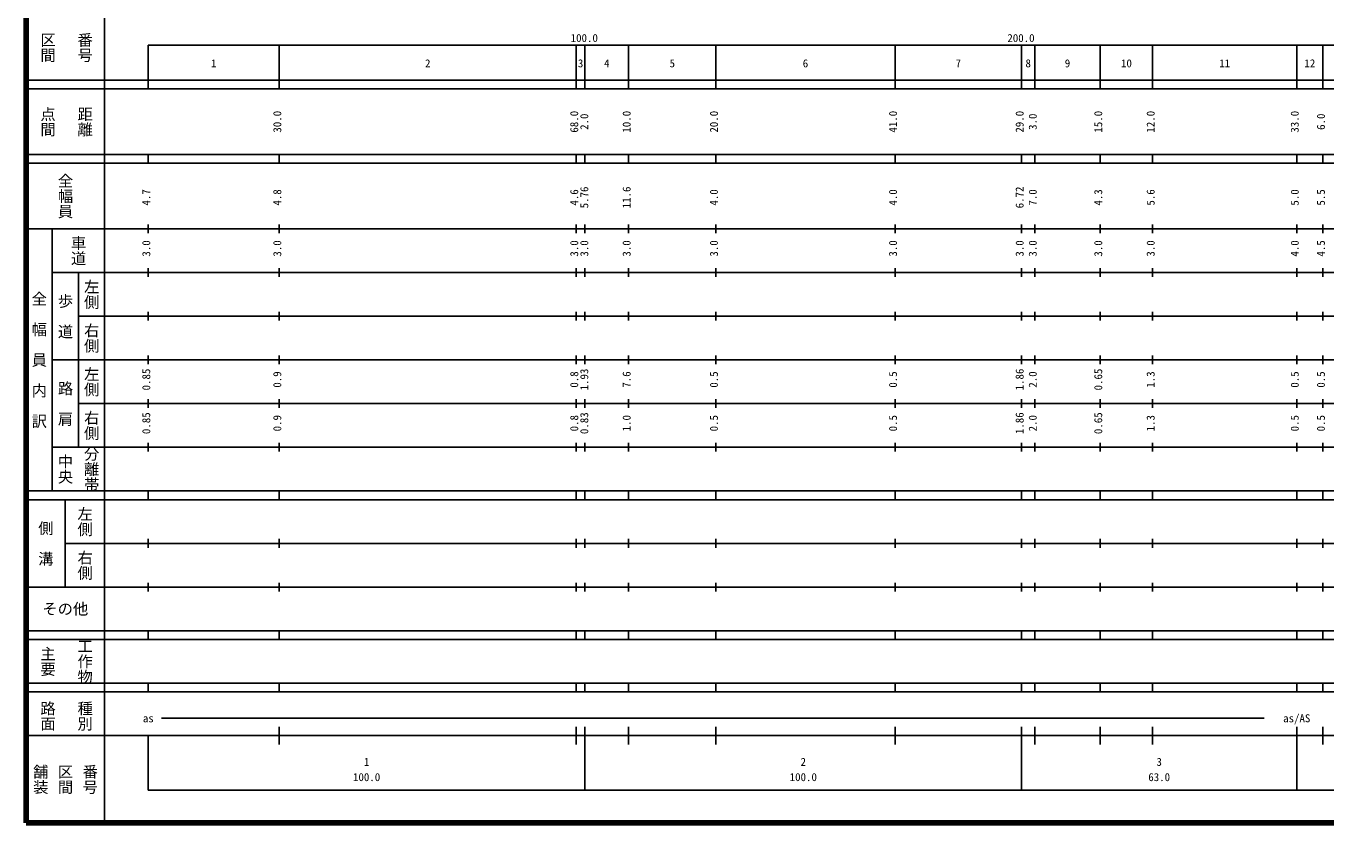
# Model space of a CAD drawing. Units: millimetres on the paper, enlarged 1000 times. Extents: x 40000 to 680000, y 20000 to 380000.
# Drawn here: x 40000 to 337698, y 20000 to 202409 of the extents above; entities that cross this region are included whole.
import ezdxf
from ezdxf.enums import TextEntityAlignment as Align

# ---------------------------------------------------------------- set-up
doc = ezdxf.new("R2010")
doc.units = ezdxf.units.MM
doc.header["$LTSCALE"] = 1000
doc.layers.add('M-TTL', color=2, linetype='Continuous', lineweight=140)
doc.layers.add('M-TTL-BAND', color=7, linetype='Continuous', lineweight=25)
doc.styles.add('@ＭＳ ゴシック', font='')
doc.styles.add('ＭＳ ゴシック', font='')
doc.styles.get('@ＭＳ ゴシック').set_extended_font_data('@MS Gothic')
doc.styles.get('ＭＳ ゴシック').set_extended_font_data('MS Gothic')

msp = doc.modelspace()

# ---------------------------------------------------------------- linework, layer by layer
at = {"layer": 'M-TTL'}
for p, q in [((40000, 380000), (40000, 20000)), ((40000, 20000), (680000, 20000))]:
    msp.add_line(p, q, dxfattribs=at)
at = {"layer": 'M-TTL-BAND'}
for p, q in [((58000, 370000), (58000, 20000)), ((68000, 198000), (579000, 198000)), ((68000, 198000), (68000, 188000)), ((98000, 188000), (98000, 198000)), ((166000, 188000), (166000, 198000)), ((168000, 188000), (168000, 198000)), ((178000, 188000), (178000, 198000)), ((198000, 188000), (198000, 198000)), ((239000, 188000), (239000, 198000)), ((268000, 188000), (268000, 198000)), ((271000, 188000), (271000, 198000)), ((286000, 188000), (286000, 198000)), ((298000, 188000), (298000, 198000)), ((331000, 188000), (331000, 198000)), ((337000, 188000), (337000, 198000)), ((40000, 190000), (579000, 190000)), ((40000, 188000), (579000, 188000)), ((40000, 173000), (579000, 173000)), ((68000, 171000), (68000, 173000)), ((98000, 171000), (98000, 173000)), ((166000, 171000), (166000, 173000)), ((168000, 171000), (168000, 173000)), ((178000, 171000), (178000, 173000)), ((198000, 171000), (198000, 173000)), ((239000, 171000), (239000, 173000)), ((268000, 171000), (268000, 173000)), ((271000, 171000), (271000, 173000)), ((286000, 171000), (286000, 173000)), ((298000, 171000), (298000, 173000)), ((331000, 171000), (331000, 173000)), ((337000, 171000), (337000, 173000)), ((40000, 171000), (579000, 171000)), ((40000, 156000), (579000, 156000)), ((46000, 96000), (46000, 156000)), ((68000, 155000), (68000, 157000)), ((98000, 155000), (98000, 157000)), ((166000, 155000), (166000, 157000)), ((168000, 155000), (168000, 157000)), ((178000, 155000), (178000, 157000)), ((198000, 155000), (198000, 157000)), ((239000, 155000), (239000, 157000)), ((268000, 155000), (268000, 157000)), ((271000, 155000), (271000, 157000)), ((286000, 155000), (286000, 157000)), ((298000, 155000), (298000, 157000)), ((331000, 155000), (331000, 157000)), ((337000, 155000), (337000, 157000)), ((46000, 146000), (579000, 146000)), ((52000, 146000), (52000, 106000)), ((68000, 145000), (68000, 147000)), ((98000, 145000), (98000, 147000)), ((166000, 145000), (166000, 147000)), ((168000, 145000), (168000, 147000)), ((178000, 145000), (178000, 147000)), ((198000, 145000), (198000, 147000)), ((239000, 145000), (239000, 147000)), ((268000, 145000), (268000, 147000)), ((271000, 145000), (271000, 147000)), ((286000, 145000), (286000, 147000)), ((298000, 145000), (298000, 147000)), ((331000, 145000), (331000, 147000)), ((337000, 145000), (337000, 147000)), ((68000, 135000), (68000, 137000)), ((98000, 135000), (98000, 137000)), ((166000, 135000), (166000, 137000)), ((168000, 135000), (168000, 137000)), ((178000, 135000), (178000, 137000)), ((198000, 135000), (198000, 137000)), ((239000, 135000), (239000, 137000)), ((268000, 135000), (268000, 137000)), ((271000, 135000), (271000, 137000)), ((286000, 135000), (286000, 137000)), ((298000, 135000), (298000, 137000)), ((331000, 135000), (331000, 137000)), ((337000, 135000), (337000, 137000)), ((52000, 136000), (579000, 136000)), ((46000, 126000), (579000, 126000)), ((68000, 125000), (68000, 127000)), ((98000, 125000), (98000, 127000)), ((166000, 125000), (166000, 127000)), ((168000, 125000), (168000, 127000)), ((178000, 125000), (178000, 127000)), ((198000, 125000), (198000, 127000)), ((239000, 125000), (239000, 127000)), ((268000, 125000), (268000, 127000)), ((271000, 125000), (271000, 127000)), ((286000, 125000), (286000, 127000)), ((298000, 125000), (298000, 127000)), ((331000, 125000), (331000, 127000)), ((337000, 125000), (337000, 127000)), ((68000, 115000), (68000, 117000)), ((98000, 115000), (98000, 117000)), ((166000, 115000), (166000, 117000)), ((168000, 115000), (168000, 117000)), ((178000, 115000), (178000, 117000)), ((198000, 115000), (198000, 117000)), ((239000, 115000), (239000, 117000)), ((268000, 115000), (268000, 117000)), ((271000, 115000), (271000, 117000)), ((286000, 115000), (286000, 117000)), ((298000, 115000), (298000, 117000)), ((331000, 115000), (331000, 117000)), ((337000, 115000), (337000, 117000)), ((52000, 116000), (579000, 116000)), ((46000, 106000), (579000, 106000)), ((68000, 105000), (68000, 107000)), ((98000, 105000), (98000, 107000)), ((166000, 105000), (166000, 107000)), ((168000, 105000), (168000, 107000)), ((178000, 105000), (178000, 107000)), ((198000, 105000), (198000, 107000)), ((239000, 105000), (239000, 107000)), ((268000, 105000), (268000, 107000)), ((271000, 105000), (271000, 107000)), ((286000, 105000), (286000, 107000)), ((298000, 105000), (298000, 107000)), ((331000, 105000), (331000, 107000)), ((337000, 105000), (337000, 107000)), ((40000, 96000), (579000, 96000)), ((68000, 94000), (68000, 96000)), ((98000, 94000), (98000, 96000)), ((166000, 94000), (166000, 96000)), ((168000, 94000), (168000, 96000)), ((178000, 94000), (178000, 96000)), ((198000, 94000), (198000, 96000)), ((239000, 94000), (239000, 96000)), ((268000, 94000), (268000, 96000)), ((271000, 94000), (271000, 96000)), ((286000, 94000), (286000, 96000)), ((298000, 94000), (298000, 96000)), ((331000, 94000), (331000, 96000)), ((337000, 94000), (337000, 96000)), ((40000, 94000), (579000, 94000)), ((49000, 94000), (49000, 74000)), ((49000, 84000), (579000, 84000)), ((68000, 83000), (68000, 85000)), ((98000, 83000), (98000, 85000)), ((166000, 83000), (166000, 85000)), ((168000, 83000), (168000, 85000)), ((178000, 83000), (178000, 85000)), ((198000, 83000), (198000, 85000)), ((239000, 83000), (239000, 85000)), ((268000, 83000), (268000, 85000)), ((271000, 83000), (271000, 85000)), ((286000, 83000), (286000, 85000)), ((298000, 83000), (298000, 85000)), ((331000, 83000), (331000, 85000)), ((337000, 83000), (337000, 85000)), ((68000, 73000), (68000, 75000)), ((98000, 73000), (98000, 75000)), ((166000, 73000), (166000, 75000)), ((168000, 73000), (168000, 75000)), ((178000, 73000), (178000, 75000)), ((198000, 73000), (198000, 75000)), ((239000, 73000), (239000, 75000)), ((268000, 73000), (268000, 75000)), ((271000, 73000), (271000, 75000)), ((286000, 73000), (286000, 75000)), ((298000, 73000), (298000, 75000)), ((331000, 73000), (331000, 75000)), ((337000, 73000), (337000, 75000)), ((40000, 74000), (579000, 74000)), ((40000, 64000), (579000, 64000)), ((68000, 62000), (68000, 64000)), ((98000, 62000), (98000, 64000)), ((166000, 62000), (166000, 64000)), ((168000, 62000), (168000, 64000)), ((178000, 62000), (178000, 64000)), ((198000, 62000), (198000, 64000)), ((239000, 62000), (239000, 64000)), ((268000, 62000), (268000, 64000)), ((271000, 62000), (271000, 64000)), ((286000, 62000), (286000, 64000)), ((298000, 62000), (298000, 64000)), ((331000, 62000), (331000, 64000)), ((337000, 62000), (337000, 64000)), ((40000, 62000), (579000, 62000)), ((40000, 52000), (579000, 52000)), ((68000, 50000), (68000, 52000)), ((98000, 50000), (98000, 52000)), ((166000, 50000), (166000, 52000)), ((168000, 50000), (168000, 52000)), ((178000, 50000), (178000, 52000)), ((198000, 50000), (198000, 52000)), ((239000, 50000), (239000, 52000)), ((268000, 50000), (268000, 52000)), ((271000, 50000), (271000, 52000)), ((286000, 50000), (286000, 52000)), ((298000, 50000), (298000, 52000)), ((331000, 50000), (331000, 52000)), ((337000, 50000), (337000, 52000)), ((40000, 50000), (579000, 50000)), ((71000, 44000), (323500, 44000)), ((98000, 38000), (98000, 42000)), ((166000, 38000), (166000, 42000)), ((168000, 27500), (168000, 42000)), ((178000, 38000), (178000, 42000)), ((198000, 38000), (198000, 42000)), ((239000, 38000), (239000, 42000)), ((268000, 27500), (268000, 42000)), ((271000, 38000), (271000, 42000)), ((286000, 38000), (286000, 42000)), ((298000, 38000), (298000, 42000)), ((331000, 27500), (331000, 42000)), ((337000, 38000), (337000, 42000)), ((40000, 40000), (579000, 40000)), ((68000, 40000), (68000, 27500)), ((68000, 27500), (579000, 27500))]:
    msp.add_line(p, q, dxfattribs=at)

# ---------------------------------------------------------------- texts
at = {"layer": 'M-TTL-BAND', "style": '@ＭＳ ゴシック'}
for s, p in [('区間', (45000, 197500)), ('番号', (53500, 197500)), ('点間', (45000, 180500)), ('距離', (53500, 180500)), ('全幅員', (49000, 163500)), ('車道', (52000, 151000)), ('左側', (55000, 141000)), ('全\u3000幅\u3000員\u3000内\u3000訳', (43000, 126000)), ('歩\u3000道', (49000, 136000)), ('右側', (55000, 131000)), ('左側', (55000, 121000)), ('路\u3000肩', (49000, 116000)), ('右側', (55000, 111000)), ('中央', (49000, 101000)), ('分離帯', (55000, 101000)), ('左側', (53500, 89000)), ('側\u3000溝', (44500, 84000)), ('右側', (53500, 79000)), ('主要', (45000, 57000)), ('工作物', (53500, 57000)), ('路面', (45000, 44500)), ('種別', (53500, 44500)), ('舗装', (43333, 30000)), ('区間', (49000, 30000)), ('番号', (54667, 30000))]:
    msp.add_text(s, height=2566, rotation=270, dxfattribs=at).set_placement(p, align=Align.MIDDLE_CENTER)
at = {"layer": 'M-TTL-BAND', "style": 'ＭＳ ゴシック'}
for s, p in [('100.0', (167844, 198195)), ('200.0', (267844, 198195)), ('1', (83000, 192405)), ('2', (132000, 192405)), ('3', (167000, 192405)), ('4', (173000, 192405)), ('5', (188000, 192405)), ('6', (218500, 192405)), ('7', (253500, 192405)), ('8', (269500, 192405)), ('9', (278500, 192405)), ('10', (292000, 192405)), ('11', (314500, 192405)), ('12', (334000, 192405)), ('as/AS', (331000, 42500)), ('as', (68000, 42500)), ('1', (118000, 32523)), ('2', (218000, 32523)), ('3', (299500, 32523)), ('100.0', (118000, 29033)), ('100.0', (218000, 29033)), ('63.0', (299500, 29033))]:
    msp.add_text(s, height=1833, dxfattribs=at).set_placement(p, align=Align.BOTTOM_CENTER)
for s, p in [('30.0', (99000, 180500)), ('68.0', (167000, 180500)), ('2.0', (169304, 180500)), ('10.0', (179000, 180500)), ('20.0', (199000, 180500)), ('41.0', (240000, 180500)), ('29.0', (269000, 180500)), ('3.0', (272000, 180500)), ('15.0', (287000, 180500)), ('12.0', (299000, 180500)), ('33.0', (332000, 180500)), ('6.0', (338000, 180500)), ('4.7', (69000, 163174)), ('4.8', (99000, 163174)), ('4.6', (167000, 163174)), ('5.76', (169304, 163174)), ('11.6', (179000, 163174)), ('4.0', (199000, 163174)), ('4.0', (240000, 163174)), ('6.72', (269000, 163174)), ('7.0', (272000, 163174)), ('4.3', (287000, 163174)), ('5.6', (299000, 163174)), ('5.0', (332000, 163174)), ('5.5', (338000, 163174)), ('3.0', (69000, 151500)), ('3.0', (99000, 151500)), ('3.0', (167000, 151500)), ('3.0', (169304, 151500)), ('3.0', (179000, 151500)), ('3.0', (199000, 151500)), ('3.0', (240000, 151500)), ('3.0', (269000, 151500)), ('3.0', (272000, 151500)), ('3.0', (287000, 151500)), ('3.0', (299000, 151500)), ('4.0', (332000, 151500)), ('4.5', (338000, 151500)), ('0.85', (69000, 121500)), ('0.9', (99000, 121500)), ('0.8', (167000, 121500)), ('1.93', (169304, 121500)), ('7.6', (179000, 121500)), ('0.5', (199000, 121500)), ('0.5', (240000, 121500)), ('1.86', (269000, 121500)), ('2.0', (272000, 121500)), ('0.65', (287000, 121500)), ('1.3', (299000, 121500)), ('0.5', (332000, 121500)), ('0.5', (338000, 121500)), ('0.85', (69000, 111500)), ('0.9', (99000, 111500)), ('0.8', (167000, 111500)), ('0.83', (169304, 111500)), ('1.0', (179000, 111500)), ('0.5', (199000, 111500)), ('0.5', (240000, 111500)), ('1.86', (269000, 111500)), ('2.0', (272000, 111500)), ('0.65', (287000, 111500)), ('1.3', (299000, 111500)), ('0.5', (332000, 111500)), ('0.5', (338000, 111500))]:
    msp.add_text(s, height=1833, rotation=90, dxfattribs=at).set_placement(p, align=Align.BOTTOM_CENTER)
msp.add_text('その他', height=2566, dxfattribs=at).set_placement((49000, 69000), align=Align.MIDDLE_CENTER)

doc.saveas('drawing.dxf')
